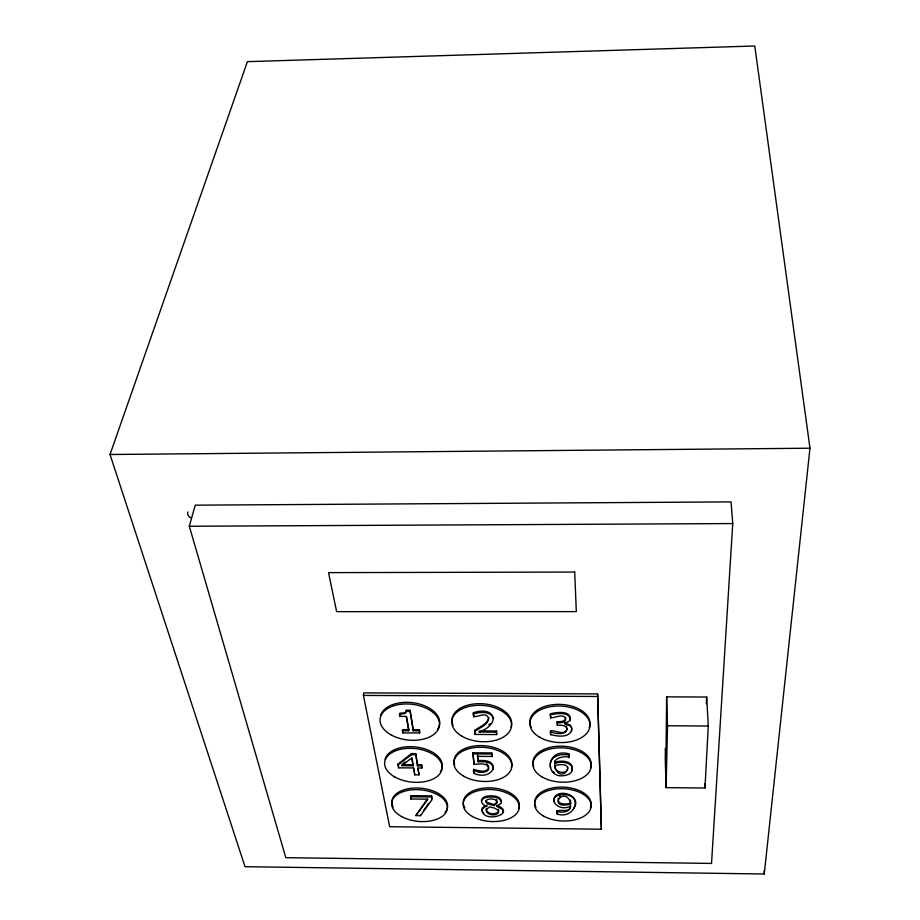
<?xml version="1.0" encoding="UTF-8"?>
<svg xmlns="http://www.w3.org/2000/svg" width="920" height="920" viewBox="0 0 920 920"><rect width="100%" height="100%" fill="white"/><g stroke="black" fill="none" stroke-linecap="round" stroke-linejoin="round"><path stroke-width="1.38" d="M601.381 829.207L597.62 693.91L363.791 692.886L363.423 695.428L389.654 826.712L601.381 829.207L597.62 693.91M666.62 696.854L665.942 763.278L665.482 748.259L665.252 759.046L666.103 787.646L704.961 788.014L708.285 726.018L706.675 697.038L666.62 696.854L667.529 725.776L666.103 787.646M568.732 757.574C570.308 755.745 553.426 756.378 554.668 763.738C560.671 760.564 575.161 762.312 571.768 771.684A10.913 6.394 2.5 0 1 567.95 774.651C544.053 782.736 544.525 747.235 568.836 753.813L568.974 756.447M568.951 757.574L568.836 753.813M556.979 811.578C561.878 812.855 570.227 812.463 570.722 805.908C558.014 813.591 543.789 795.144 563.649 794.523C584.12 795.087 574.379 820.03 557.14 813.993C555.082 806.242 569.537 814.924 570.526 806.231M557.14 813.993L557.014 810.474M557.209 811.589L557.244 810.474M565.65 717.324C566.57 721.751 560.119 721.774 557.198 721.682L557.163 722.809C560.142 723.269 567.686 722.327 565.191 717.807C560.993 711.758 548.653 723.097 550.436 713.793C556.347 712.241 571.032 710.113 570.239 719.497M550.436 713.793L550.401 714.92C556.312 713.38 570.998 711.24 570.216 720.624C556.439 727.237 573.574 721.395 571.676 730.768C567.916 738.242 557.324 736.149 550.689 734.689C547.515 724.672 564.454 738.415 566.95 729.077C566.398 724.684 560.556 725.362 557.313 725.224L557.347 724.086M554.668 763.738L554.978 761.035M550.597 718.014L550.631 716.887M550.884 718.014L550.919 716.887M550.689 734.689L550.539 730.549M706.33 703.708L706.675 697.038M732.757 523.56L711.528 863.431L285.821 857.67L189.313 526.251L195.236 505.172L731.043 501.894L732.757 523.56L189.313 526.251M502.78 812.279L502.699 809.611L496.88 806.414L496.949 805.23C517.903 814.211 481.827 823.906 481.999 809.543L484.518 807.07L486.806 806.207L486.875 805.011M488.761 717.588C487.715 724.247 479.515 726.558 474.846 730.331L475.122 734.424L496.65 734.574L496.478 731.009L480.734 730.905M496.65 734.574L496.478 731.009M493.361 767.901C491.97 761.3 483.46 761.553 478.17 761.76L477.595 755.216L477.503 756.343L491.889 756.458L491.694 752.928L472.857 752.779L474.076 764.382C478.538 763.991 489.727 762.139 488.485 769.718C485.484 773.984 475.536 772.673 473.547 769.419C478.193 770.5 485.07 773.237 488.566 768.591L488.566 765.75M491.889 756.458L491.694 752.928M496.397 732.136L479.216 732.021L479.297 730.894M486.416 808.53L486.231 810.865C487.761 815.614 495.374 816.051 498.479 812.831L498.421 810.336L494.5 808.093L489.543 806.863L486.335 809.634M474.076 764.382L472.857 752.779M473.777 770.546L473.869 769.431M478.25 760.633C503.297 758.183 493.384 781.896 473.823 773.363L473.547 769.419M475.122 734.424L474.846 730.331M474.754 731.457C479.435 727.685 487.634 725.374 488.681 718.716L488.037 717.129C484.161 710.447 471.753 721.993 473.443 712.689C494.707 705.686 501.676 723.706 479.216 732.021M473.731 716.91L473.443 712.689M473.984 716.91L473.823 715.783M431.457 796.984L431.572 795.869L410.653 795.662L410.929 799.008L427.949 799.181L415.817 815.614L420.463 815.672L431.928 799.836L431.457 796.984L410.527 796.766M420.463 815.672L420.578 814.568M764.255 874L809.98 448.212L754.779 46L247.411 61.651L110.02 454.503L245.019 866.686L764.255 874L764.014 871.136M415.817 815.614L427.259 799.169M418.979 774.847L417.818 767.993L421.831 768.027L421.601 764.761L417.588 764.727L415.702 753.618L411.504 753.583L398.199 763.899L398.59 767.832L413.471 767.958L414.655 774.801L418.979 774.847L418.174 768.257M421.831 768.027L421.601 764.761M410.929 799.008L411.056 797.904M402.385 730.733L402.764 732.883L419.647 732.998L419.428 729.721L413.275 729.675L410.032 710.309L406.364 710.286L405.409 713.425L399.51 714.414L399.866 716.393L406.214 716.427L408.675 730.768L402.385 730.733L402.523 729.606L408.802 729.652L408.675 730.768M414.655 774.801L414.782 773.685M419.647 732.998L419.428 729.721M421.475 765.877L417.461 765.842L417.588 764.727M413.103 765.808L411.746 757.919L401.729 765.716L413.103 765.808L412.103 758.114M417.461 765.842L415.702 753.618M419.301 730.836L413.137 730.802L413.275 729.675M398.072 765.014L411.366 754.699L411.504 753.583M413.137 730.802L410.032 710.309M398.59 767.832L398.199 763.899M402.764 732.883L402.902 731.768M406.364 710.286L406.226 711.413L409.894 711.436M399.51 714.414L399.659 713.287L404.857 712.689L406.03 711.769M399.866 716.393L400.004 715.265M558.29 797.996C556.439 804.919 566.57 804.735 570.676 802.976L570.457 799.997M550.172 763.818C551.344 755.251 561.786 753.744 568.813 754.94M492.947 769.465L493.396 768.177M571.791 770.569C575.195 761.185 560.705 759.437 554.702 762.611M571.159 730.905L571.699 729.64M481.539 800.837L482.735 799.054A9.545 5.439 4.1 0 1 486.967 797.26C491.786 796.708 499.433 796.409 501.434 801.906M573.482 808.76C584.257 794.477 553.219 786.209 553.794 801.527M423.855 810.048L428.766 803.252M402.971 763.738L405.191 762.001M488.727 724.833L490.314 723.637M484.587 805.966L482.08 808.438L482.229 811.026M559.441 796.616L560.303 796.133M473.351 713.817C479.699 712.298 490.958 710.55 493.499 718.6M110.02 454.503L809.98 448.212M363.423 695.428L597.586 696.474M667.529 725.776L708.285 726.018M550.493 731.676C555.53 734.424 569.986 735.529 566.352 726.087M472.765 753.905L491.613 754.043M411.366 754.699L415.575 754.733M401.856 764.6L413.229 764.692M564.339 722.844L570.204 724.971L571.837 728.249M486.806 806.207C483.057 805.747 479.366 801.101 482.816 797.95A9.545 5.439 4.1 0 1 487.048 796.145C492.05 795.271 502.791 795.696 501.239 803.183L496.88 806.414M486.542 763.818L487.428 764.324M552.747 771.374L554.392 772.662M482.897 812.095L483.897 813.073M496.639 799.595L497.018 802.987L494.19 805.667L487.945 803.861A4.761 2.714 4.1 0 1 485.909 801.619L487.209 799.56L491.096 798.824L495.339 799.733L497.065 801.895L494.258 804.563L488.014 802.746A4.761 2.714 4.1 0 1 485.978 800.515M486.312 809.749C487.83 814.51 495.443 814.936 498.548 811.727L498.49 809.22M567.663 766.624C569.284 775.468 553.058 773.375 554.794 765.13M413.839 768.211L414.541 772.317M406.571 716.611L408.802 729.652M550.148 765.198L550.562 767.671M431.572 795.869L432.032 798.732M473.466 770.534L473.823 773.363M477.503 756.343L478.17 761.76M557.198 721.682L557.313 725.224M704.731 783.713L704.961 788.014M380.558 715.852A29.842 18.009 6.2 0 1 417.519 703.535A29.842 18.009 6.2 0 1 437.724 728.904M453.111 725.5A29.912 18.135 4.4 0 1 452.284 723.143M452.053 721.958A29.912 18.135 4.4 0 1 483.609 703.834A29.912 18.135 4.4 0 1 511.048 727.007M531.346 727.421A30.072 18.262 2.5 0 1 558.934 704.341A30.072 18.262 2.5 0 1 589.168 727.777M533.807 766.716A29.164 17.169 2.5 0 1 533.128 764.474M532.979 763.358A29.164 17.169 2.5 0 1 564.914 746.35A29.164 17.169 2.5 0 1 590.387 768.269M591.1 805.149A28.267 16.123 2.5 0 1 590.352 807.909M535.992 807.323A28.267 16.123 2.5 0 1 558.313 787.186A28.267 16.123 2.5 0 1 591.157 803.746M393.139 807.024A27.968 15.835 5.7 0 1 421.498 788.256A27.968 15.835 5.7 0 1 444.969 812.406M385.112 759.276A28.865 16.859 5.9 0 1 420.911 747.845A28.865 16.859 5.9 0 1 440.404 771.638M454.698 764.945A29.003 17.043 4.3 0 1 482.85 745.648A29.003 17.043 4.3 0 1 511.324 767.602M464.899 807.956A28.083 15.985 4.1 0 1 489.486 787.831A28.083 15.985 4.1 0 1 518.765 808.53M190.82 517.81A9.706 6.486 -15.2 0 1 187.806 511.957M554.783 765.67C559.601 787.52 581.037 758.966 554.783 765.67M570.676 803.585L570.653 804.091C545.307 810.359 565.478 783.771 570.676 803.585M574.678 572.056L328.543 572.631L336.616 611.65L576.322 611.616L574.678 572.056M390.724 734.689A29.877 17.997 6.2 0 0 439.104 727.248A29.877 17.997 6.2 0 0 399.533 704.467A29.877 17.997 6.2 0 0 390.724 734.689M461.782 736.115A29.946 18.135 4.4 0 0 510.945 728.663A29.946 18.135 4.4 0 0 472.316 705.824A29.946 18.135 4.4 0 0 461.782 736.115M539.108 736.92A30.107 18.262 2.5 0 0 589.145 729.445A30.107 18.262 2.5 0 0 551.517 706.525A30.107 18.262 2.5 0 0 539.108 736.92M541.846 776.836A29.187 17.169 2.5 0 0 590.364 769.913A29.187 17.169 2.5 0 0 553.909 748.293A29.187 17.169 2.5 0 0 541.846 776.836M543.294 815.936A28.29 16.123 2.5 0 0 590.33 809.543A28.29 16.123 2.5 0 0 554.99 789.141A28.29 16.123 2.5 0 0 543.294 815.936M401.58 816.557A27.991 15.824 5.7 0 0 447.005 810.221A27.991 15.824 5.7 0 0 410.009 790.05A27.991 15.824 5.7 0 0 401.58 816.557M394.91 777.043A28.899 16.859 5.9 0 0 441.749 770.189A28.899 16.859 5.9 0 0 403.489 748.776A28.899 16.859 5.9 0 0 394.91 777.043M463.576 776.146A29.026 17.031 4.3 0 0 511.221 769.246A29.026 17.031 4.3 0 0 473.777 747.707A29.026 17.031 4.3 0 0 463.576 776.146M472.466 816.523A28.117 15.973 4.1 0 0 518.673 810.163A28.117 15.973 4.1 0 0 482.517 789.889A28.117 15.973 4.1 0 0 472.466 816.523"/></g></svg>
